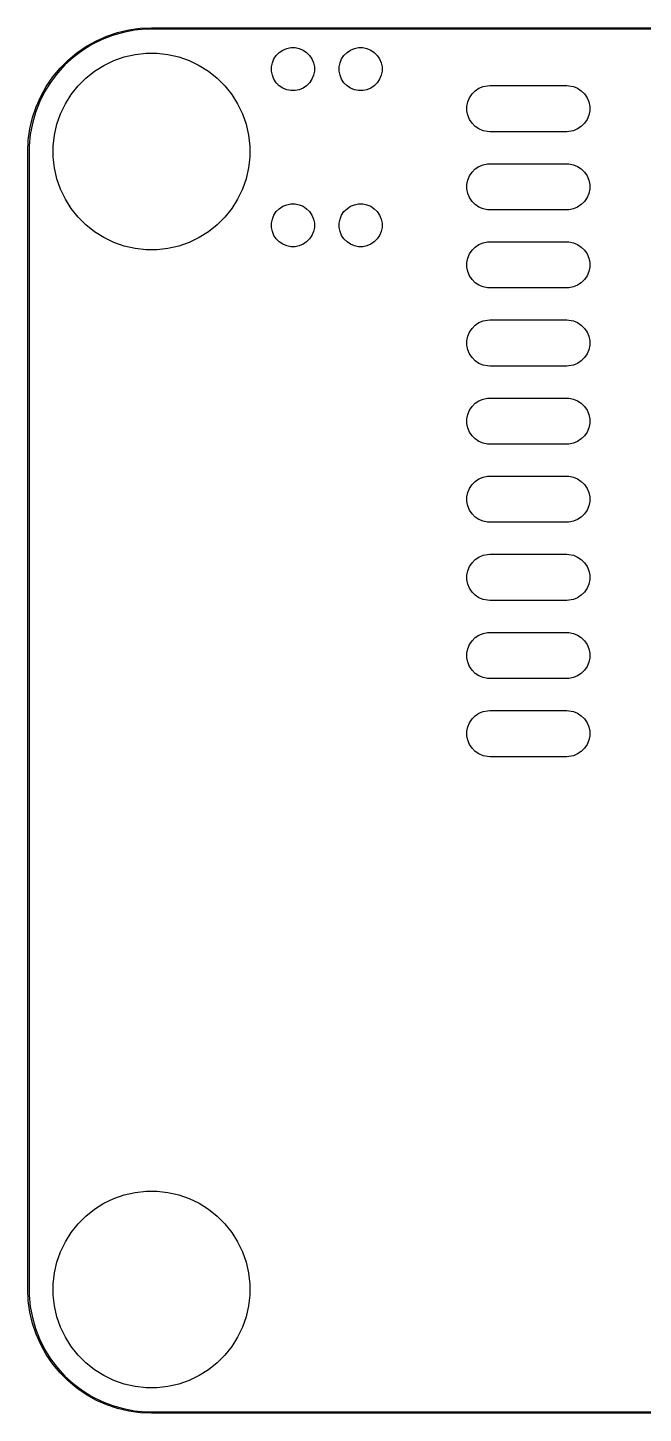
# Model space of a CAD drawing. Header units: inches. Extents: x 0.47 to 2.28, y -2.25 to -0.47.
# Drawn here: x 0.471 to 1.259, y -2.245 to -0.471 of the extents above; entities that cross this region are included whole.
import ezdxf

# ---------------------------------------------------------------- set-up
doc = ezdxf.new("R2010")
doc.units = ezdxf.units.IN
doc.header["$MEASUREMENT"] = 0
doc.layers.add('B.Mask', color=4, linetype='CONTINUOUS', true_color=0x02ffee)

msp = doc.modelspace()

# ---------------------------------------------------------------- linework, layer by layer
at = {"layer": 'B.Mask', "linetype": 'CONTINUOUS'}
for p, q in [((0.5727, -0.4822), (0.5866, -0.4775)), ((0.5941, -0.4774), (0.5801, -0.4814)), ((0.5866, -0.4775), (0.6008, -0.4742)), ((0.6083, -0.4748), (0.5941, -0.4774)), ((0.6008, -0.4742), (0.6153, -0.4721)), ((0.6227, -0.4734), (0.6083, -0.4748)), ((0.6153, -0.4721), (0.6299, -0.4715)), ((0.6299, -0.4734), (0.6227, -0.4734)), ((0.6299, -0.4715), (2.126, -0.4715)), ((2.126, -0.4734), (0.6299, -0.4734)), ((0.5344, -0.5035), (0.5465, -0.4952)), ((0.5537, -0.4931), (0.5414, -0.5007)), ((0.5465, -0.4952), (0.5593, -0.4881)), ((0.5666, -0.4866), (0.5537, -0.4931)), ((0.5593, -0.4881), (0.5727, -0.4822)), ((0.5801, -0.4814), (0.5666, -0.4866)), ((0.5128, -0.5232), (0.5232, -0.5128)), ((0.5298, -0.5094), (0.5191, -0.5191)), ((0.5232, -0.5128), (0.5344, -0.5035)), ((0.5414, -0.5007), (0.5298, -0.5094)), ((0.569, -0.5197), (0.5817, -0.5135)), ((0.5817, -0.5135), (0.595, -0.5089)), ((0.595, -0.5089), (0.6088, -0.5057)), ((0.6088, -0.5057), (0.6229, -0.5041)), ((0.6229, -0.5041), (0.637, -0.5041)), ((0.637, -0.5041), (0.651, -0.5057)), ((0.651, -0.5057), (0.6648, -0.5089)), ((0.6648, -0.5089), (0.6781, -0.5135)), ((0.6781, -0.5135), (0.6909, -0.5197)), ((0.7847, -0.5164), (0.7867, -0.5114)), ((0.7867, -0.5114), (0.7897, -0.5069)), ((0.7897, -0.5069), (0.7935, -0.5031)), ((0.7935, -0.5031), (0.798, -0.5001)), ((0.798, -0.5001), (0.803, -0.498)), ((0.803, -0.498), (0.8083, -0.497)), ((0.8083, -0.497), (0.8137, -0.497)), ((0.8137, -0.497), (0.819, -0.498)), ((0.819, -0.498), (0.824, -0.5001)), ((0.824, -0.5001), (0.8285, -0.5031)), ((0.8285, -0.5031), (0.8323, -0.5069)), ((0.8323, -0.5069), (0.8353, -0.5114)), ((0.8353, -0.5114), (0.8374, -0.5164)), ((0.8713, -0.5164), (0.8733, -0.5114)), ((0.8733, -0.5114), (0.8763, -0.5069)), ((0.8763, -0.5069), (0.8802, -0.5031)), ((0.8802, -0.5031), (0.8846, -0.5001)), ((0.8846, -0.5001), (0.8896, -0.498)), ((0.8896, -0.498), (0.8949, -0.497)), ((0.8949, -0.497), (0.9003, -0.497)), ((0.9003, -0.497), (0.9056, -0.498)), ((0.9056, -0.498), (0.9106, -0.5001)), ((0.9106, -0.5001), (0.9151, -0.5031)), ((0.9151, -0.5031), (0.9189, -0.5069)), ((0.9189, -0.5069), (0.9219, -0.5114)), ((0.9219, -0.5114), (0.924, -0.5164)), ((0.5094, -0.5298), (0.5007, -0.5414)), ((0.5035, -0.5344), (0.5128, -0.5232)), ((0.5191, -0.5191), (0.5094, -0.5298)), ((0.546, -0.536), (0.557, -0.5272)), ((0.557, -0.5272), (0.569, -0.5197)), ((0.6909, -0.5197), (0.7028, -0.5272)), ((0.7028, -0.5272), (0.7139, -0.536)), ((0.7836, -0.5217), (0.7847, -0.5164)), ((0.7836, -0.5271), (0.7836, -0.5217)), ((0.7847, -0.5324), (0.7836, -0.5271)), ((0.8374, -0.5164), (0.8384, -0.5217)), ((0.8384, -0.5271), (0.8374, -0.5324)), ((0.8384, -0.5217), (0.8384, -0.5271)), ((0.8702, -0.5217), (0.8713, -0.5164)), ((0.8702, -0.5271), (0.8702, -0.5217)), ((0.8713, -0.5324), (0.8702, -0.5271)), ((0.924, -0.5164), (0.9251, -0.5217)), ((0.9251, -0.5271), (0.924, -0.5324)), ((0.9251, -0.5217), (0.9251, -0.5271)), ((0.4881, -0.5593), (0.4952, -0.5465)), ((0.5007, -0.5414), (0.4931, -0.5537)), ((0.4952, -0.5465), (0.5035, -0.5344)), ((0.5272, -0.557), (0.536, -0.546)), ((0.536, -0.546), (0.546, -0.536)), ((0.7139, -0.536), (0.7239, -0.546)), ((0.7239, -0.546), (0.7327, -0.557)), ((0.7867, -0.5374), (0.7847, -0.5324)), ((0.7897, -0.5419), (0.7867, -0.5374)), ((0.7935, -0.5457), (0.7897, -0.5419)), ((0.798, -0.5487), (0.7935, -0.5457)), ((0.803, -0.5508), (0.798, -0.5487)), ((0.824, -0.5487), (0.819, -0.5508)), ((0.8285, -0.5457), (0.824, -0.5487)), ((0.8323, -0.5419), (0.8285, -0.5457)), ((0.8353, -0.5374), (0.8323, -0.5419)), ((0.8374, -0.5324), (0.8353, -0.5374)), ((0.8733, -0.5374), (0.8713, -0.5324)), ((0.8763, -0.5419), (0.8733, -0.5374)), ((0.8802, -0.5457), (0.8763, -0.5419)), ((0.8846, -0.5487), (0.8802, -0.5457)), ((0.8896, -0.5508), (0.8846, -0.5487)), ((0.9106, -0.5487), (0.9056, -0.5508)), ((0.9151, -0.5457), (0.9106, -0.5487)), ((0.9189, -0.5419), (0.9151, -0.5457)), ((0.9219, -0.5374), (0.9189, -0.5419)), ((0.924, -0.5324), (0.9219, -0.5374)), ((1.0443, -0.5522), (1.0491, -0.549)), ((1.0491, -0.549), (1.0544, -0.5468)), ((1.0544, -0.5468), (1.0601, -0.5457)), ((1.0601, -0.5457), (1.063, -0.5455)), ((1.063, -0.5455), (1.1614, -0.5455)), ((1.1614, -0.5455), (1.1643, -0.5457)), ((1.1643, -0.5457), (1.17, -0.5468)), ((1.17, -0.5468), (1.1753, -0.549)), ((1.1753, -0.549), (1.1801, -0.5522)), ((0.4866, -0.5666), (0.4814, -0.5801)), ((0.4822, -0.5727), (0.4881, -0.5593)), ((0.4931, -0.5537), (0.4866, -0.5666)), ((0.5197, -0.569), (0.5272, -0.557)), ((0.7327, -0.557), (0.7402, -0.569)), ((0.8083, -0.5518), (0.803, -0.5508)), ((0.8137, -0.5518), (0.8083, -0.5518)), ((0.819, -0.5508), (0.8137, -0.5518)), ((0.8949, -0.5518), (0.8896, -0.5508)), ((0.9003, -0.5518), (0.8949, -0.5518)), ((0.9056, -0.5508), (0.9003, -0.5518)), ((1.0336, -0.5721), (1.0347, -0.5665)), ((1.0347, -0.5665), (1.037, -0.5611)), ((1.037, -0.5611), (1.0402, -0.5563)), ((1.0402, -0.5563), (1.0443, -0.5522)), ((1.1801, -0.5522), (1.1842, -0.5563)), ((1.1842, -0.5563), (1.1875, -0.5611)), ((1.1875, -0.5611), (1.1897, -0.5665)), ((1.1897, -0.5665), (1.1908, -0.5721)), ((0.4814, -0.5801), (0.4774, -0.5941)), ((0.4775, -0.5866), (0.4822, -0.5727)), ((0.5089, -0.595), (0.5135, -0.5817)), ((0.5135, -0.5817), (0.5197, -0.569)), ((0.7402, -0.569), (0.7463, -0.5817)), ((0.7463, -0.5817), (0.751, -0.595)), ((1.0336, -0.5779), (1.0336, -0.5721)), ((1.0347, -0.5836), (1.0336, -0.5779)), ((1.037, -0.589), (1.0347, -0.5836)), ((1.1897, -0.5836), (1.1875, -0.589)), ((1.1908, -0.5779), (1.1897, -0.5836)), ((1.1908, -0.5721), (1.1908, -0.5779)), ((0.4721, -0.6153), (0.4742, -0.6008)), ((0.4742, -0.6008), (0.4775, -0.5866)), ((0.4774, -0.5941), (0.4748, -0.6083)), ((0.5057, -0.6088), (0.5089, -0.595)), ((0.751, -0.595), (0.7541, -0.6088)), ((1.0402, -0.5938), (1.037, -0.589)), ((1.0443, -0.5979), (1.0402, -0.5938)), ((1.0491, -0.6011), (1.0443, -0.5979)), ((1.0544, -0.6033), (1.0491, -0.6011)), ((1.1753, -0.6011), (1.17, -0.6033)), ((1.1801, -0.5979), (1.1753, -0.6011)), ((1.1842, -0.5938), (1.1801, -0.5979)), ((1.1875, -0.589), (1.1842, -0.5938)), ((0.4715, -0.6299), (0.4721, -0.6153)), ((0.4748, -0.6083), (0.4734, -0.6227)), ((0.5041, -0.6229), (0.5057, -0.6088)), ((0.7541, -0.6088), (0.7557, -0.6229)), ((1.0601, -0.6044), (1.0544, -0.6033)), ((1.063, -0.6046), (1.0601, -0.6044)), ((1.1614, -0.6046), (1.063, -0.6046)), ((1.1643, -0.6044), (1.1614, -0.6046)), ((1.17, -0.6033), (1.1643, -0.6044)), ((0.4715, -2.0866), (0.4715, -0.6299)), ((0.4734, -0.6227), (0.4734, -0.6299)), ((0.4734, -0.6299), (0.4734, -2.0866)), ((0.5041, -0.637), (0.5041, -0.6229)), ((0.5057, -0.651), (0.5041, -0.637)), ((0.7557, -0.637), (0.7541, -0.651)), ((0.7557, -0.6229), (0.7557, -0.637)), ((0.5089, -0.6648), (0.5057, -0.651)), ((0.7541, -0.651), (0.751, -0.6648)), ((1.0402, -0.6563), (1.0443, -0.6522)), ((1.0443, -0.6522), (1.0491, -0.649)), ((1.0491, -0.649), (1.0544, -0.6468)), ((1.0544, -0.6468), (1.0601, -0.6457)), ((1.0601, -0.6457), (1.063, -0.6455)), ((1.063, -0.6455), (1.1614, -0.6455)), ((1.1614, -0.6455), (1.1643, -0.6457)), ((1.1643, -0.6457), (1.17, -0.6468)), ((1.17, -0.6468), (1.1753, -0.649)), ((1.1753, -0.649), (1.1801, -0.6522)), ((1.1801, -0.6522), (1.1842, -0.6563)), ((0.5135, -0.6781), (0.5089, -0.6648)), ((0.751, -0.6648), (0.7463, -0.6781)), ((1.0336, -0.6721), (1.0347, -0.6665)), ((1.0336, -0.6779), (1.0336, -0.6721)), ((1.0347, -0.6665), (1.037, -0.6611)), ((1.037, -0.6611), (1.0402, -0.6563)), ((1.1842, -0.6563), (1.1875, -0.6611)), ((1.1875, -0.6611), (1.1897, -0.6665)), ((1.1897, -0.6665), (1.1908, -0.6721)), ((1.1908, -0.6721), (1.1908, -0.6779)), ((0.5197, -0.6909), (0.5135, -0.6781)), ((0.5272, -0.7028), (0.5197, -0.6909)), ((0.7402, -0.6909), (0.7327, -0.7028)), ((0.7463, -0.6781), (0.7402, -0.6909)), ((1.0347, -0.6836), (1.0336, -0.6779)), ((1.037, -0.689), (1.0347, -0.6836)), ((1.0402, -0.6938), (1.037, -0.689)), ((1.1875, -0.689), (1.1842, -0.6938)), ((1.1897, -0.6836), (1.1875, -0.689)), ((1.1908, -0.6779), (1.1897, -0.6836)), ((0.536, -0.7139), (0.5272, -0.7028)), ((0.7327, -0.7028), (0.7239, -0.7139)), ((0.7867, -0.7114), (0.7897, -0.7069)), ((0.7897, -0.7069), (0.7935, -0.7031)), ((0.7935, -0.7031), (0.798, -0.7001)), ((0.798, -0.7001), (0.803, -0.698)), ((0.803, -0.698), (0.8083, -0.697)), ((0.8083, -0.697), (0.8137, -0.697)), ((0.8137, -0.697), (0.819, -0.698)), ((0.819, -0.698), (0.824, -0.7001)), ((0.824, -0.7001), (0.8285, -0.7031)), ((0.8285, -0.7031), (0.8323, -0.7069)), ((0.8323, -0.7069), (0.8353, -0.7114)), ((0.8733, -0.7114), (0.8763, -0.7069)), ((0.8763, -0.7069), (0.8802, -0.7031)), ((0.8802, -0.7031), (0.8846, -0.7001)), ((0.8846, -0.7001), (0.8896, -0.698)), ((0.8896, -0.698), (0.8949, -0.697)), ((0.8949, -0.697), (0.9003, -0.697)), ((0.9003, -0.697), (0.9056, -0.698)), ((0.9056, -0.698), (0.9106, -0.7001)), ((0.9106, -0.7001), (0.9151, -0.7031)), ((0.9151, -0.7031), (0.9189, -0.7069)), ((0.9189, -0.7069), (0.9219, -0.7114)), ((1.0443, -0.6979), (1.0402, -0.6938)), ((1.0491, -0.7011), (1.0443, -0.6979)), ((1.0544, -0.7033), (1.0491, -0.7011)), ((1.0601, -0.7044), (1.0544, -0.7033)), ((1.063, -0.7046), (1.0601, -0.7044)), ((1.1614, -0.7046), (1.063, -0.7046)), ((1.1643, -0.7044), (1.1614, -0.7046)), ((1.17, -0.7033), (1.1643, -0.7044)), ((1.1753, -0.7011), (1.17, -0.7033)), ((1.1801, -0.6979), (1.1753, -0.7011)), ((1.1842, -0.6938), (1.1801, -0.6979)), ((0.546, -0.7239), (0.536, -0.7139)), ((0.557, -0.7327), (0.546, -0.7239)), ((0.7139, -0.7239), (0.7028, -0.7327)), ((0.7239, -0.7139), (0.7139, -0.7239)), ((0.7836, -0.7217), (0.7847, -0.7164)), ((0.7836, -0.7271), (0.7836, -0.7217)), ((0.7847, -0.7324), (0.7836, -0.7271)), ((0.7847, -0.7164), (0.7867, -0.7114)), ((0.8353, -0.7114), (0.8374, -0.7164)), ((0.8374, -0.7164), (0.8384, -0.7217)), ((0.8384, -0.7271), (0.8374, -0.7324)), ((0.8384, -0.7217), (0.8384, -0.7271)), ((0.8702, -0.7217), (0.8713, -0.7164)), ((0.8702, -0.7271), (0.8702, -0.7217)), ((0.8713, -0.7324), (0.8702, -0.7271)), ((0.8713, -0.7164), (0.8733, -0.7114)), ((0.9219, -0.7114), (0.924, -0.7164)), ((0.924, -0.7164), (0.9251, -0.7217)), ((0.9251, -0.7271), (0.924, -0.7324)), ((0.9251, -0.7217), (0.9251, -0.7271)), ((0.569, -0.7402), (0.557, -0.7327)), ((0.5817, -0.7463), (0.569, -0.7402)), ((0.6909, -0.7402), (0.6781, -0.7463)), ((0.7028, -0.7327), (0.6909, -0.7402)), ((0.7867, -0.7374), (0.7847, -0.7324)), ((0.7897, -0.7419), (0.7867, -0.7374)), ((0.7935, -0.7457), (0.7897, -0.7419)), ((0.8323, -0.7419), (0.8285, -0.7457)), ((0.8353, -0.7374), (0.8323, -0.7419)), ((0.8374, -0.7324), (0.8353, -0.7374)), ((0.8733, -0.7374), (0.8713, -0.7324)), ((0.8763, -0.7419), (0.8733, -0.7374)), ((0.8802, -0.7457), (0.8763, -0.7419)), ((0.9189, -0.7419), (0.9151, -0.7457)), ((0.9219, -0.7374), (0.9189, -0.7419)), ((0.924, -0.7324), (0.9219, -0.7374)), ((0.595, -0.751), (0.5817, -0.7463)), ((0.6088, -0.7541), (0.595, -0.751)), ((0.6229, -0.7557), (0.6088, -0.7541)), ((0.637, -0.7557), (0.6229, -0.7557)), ((0.651, -0.7541), (0.637, -0.7557)), ((0.6648, -0.751), (0.651, -0.7541)), ((0.6781, -0.7463), (0.6648, -0.751)), ((0.798, -0.7487), (0.7935, -0.7457)), ((0.803, -0.7508), (0.798, -0.7487)), ((0.8083, -0.7518), (0.803, -0.7508)), ((0.8137, -0.7518), (0.8083, -0.7518)), ((0.819, -0.7508), (0.8137, -0.7518)), ((0.824, -0.7487), (0.819, -0.7508)), ((0.8285, -0.7457), (0.824, -0.7487)), ((0.8846, -0.7487), (0.8802, -0.7457)), ((0.8896, -0.7508), (0.8846, -0.7487)), ((0.8949, -0.7518), (0.8896, -0.7508)), ((0.9003, -0.7518), (0.8949, -0.7518)), ((0.9056, -0.7508), (0.9003, -0.7518)), ((0.9106, -0.7487), (0.9056, -0.7508)), ((0.9151, -0.7457), (0.9106, -0.7487)), ((1.0347, -0.7665), (1.037, -0.7611)), ((1.037, -0.7611), (1.0402, -0.7563)), ((1.0402, -0.7563), (1.0443, -0.7522)), ((1.0443, -0.7522), (1.0491, -0.749)), ((1.0491, -0.749), (1.0544, -0.7468)), ((1.0544, -0.7468), (1.0601, -0.7457)), ((1.0601, -0.7457), (1.063, -0.7455)), ((1.063, -0.7455), (1.1614, -0.7455)), ((1.1614, -0.7455), (1.1643, -0.7457)), ((1.1643, -0.7457), (1.17, -0.7468)), ((1.17, -0.7468), (1.1753, -0.749)), ((1.1753, -0.749), (1.1801, -0.7522)), ((1.1801, -0.7522), (1.1842, -0.7563)), ((1.1842, -0.7563), (1.1875, -0.7611)), ((1.1875, -0.7611), (1.1897, -0.7665)), ((1.0336, -0.7721), (1.0347, -0.7665)), ((1.0336, -0.7779), (1.0336, -0.7721)), ((1.0347, -0.7836), (1.0336, -0.7779)), ((1.1897, -0.7665), (1.1908, -0.7721)), ((1.1908, -0.7779), (1.1897, -0.7836)), ((1.1908, -0.7721), (1.1908, -0.7779)), ((1.037, -0.789), (1.0347, -0.7836)), ((1.0402, -0.7938), (1.037, -0.789)), ((1.0443, -0.7979), (1.0402, -0.7938)), ((1.0491, -0.8011), (1.0443, -0.7979)), ((1.1801, -0.7979), (1.1753, -0.8011)), ((1.1842, -0.7938), (1.1801, -0.7979)), ((1.1875, -0.789), (1.1842, -0.7938)), ((1.1897, -0.7836), (1.1875, -0.789)), ((1.0544, -0.8033), (1.0491, -0.8011)), ((1.0601, -0.8044), (1.0544, -0.8033)), ((1.063, -0.8046), (1.0601, -0.8044)), ((1.1614, -0.8046), (1.063, -0.8046)), ((1.1643, -0.8044), (1.1614, -0.8046)), ((1.17, -0.8033), (1.1643, -0.8044)), ((1.1753, -0.8011), (1.17, -0.8033)), ((1.0443, -0.8522), (1.0491, -0.849)), ((1.0491, -0.849), (1.0544, -0.8468)), ((1.0544, -0.8468), (1.0601, -0.8457)), ((1.0601, -0.8457), (1.063, -0.8455)), ((1.063, -0.8455), (1.1614, -0.8455)), ((1.1614, -0.8455), (1.1643, -0.8457)), ((1.1643, -0.8457), (1.17, -0.8468)), ((1.17, -0.8468), (1.1753, -0.849)), ((1.1753, -0.849), (1.1801, -0.8522)), ((1.0336, -0.8721), (1.0347, -0.8665)), ((1.0347, -0.8665), (1.037, -0.8611)), ((1.037, -0.8611), (1.0402, -0.8563)), ((1.0402, -0.8563), (1.0443, -0.8522)), ((1.1801, -0.8522), (1.1842, -0.8563)), ((1.1842, -0.8563), (1.1875, -0.8611)), ((1.1875, -0.8611), (1.1897, -0.8665)), ((1.1897, -0.8665), (1.1908, -0.8721)), ((1.0336, -0.8779), (1.0336, -0.8721)), ((1.0347, -0.8836), (1.0336, -0.8779)), ((1.037, -0.889), (1.0347, -0.8836)), ((1.1897, -0.8836), (1.1875, -0.889)), ((1.1908, -0.8779), (1.1897, -0.8836)), ((1.1908, -0.8721), (1.1908, -0.8779)), ((1.0402, -0.8938), (1.037, -0.889)), ((1.0443, -0.8979), (1.0402, -0.8938)), ((1.0491, -0.9011), (1.0443, -0.8979)), ((1.0544, -0.9033), (1.0491, -0.9011)), ((1.0601, -0.9044), (1.0544, -0.9033)), ((1.063, -0.9046), (1.0601, -0.9044)), ((1.1643, -0.9044), (1.1614, -0.9046)), ((1.17, -0.9033), (1.1643, -0.9044)), ((1.1753, -0.9011), (1.17, -0.9033)), ((1.1801, -0.8979), (1.1753, -0.9011)), ((1.1842, -0.8938), (1.1801, -0.8979)), ((1.1875, -0.889), (1.1842, -0.8938)), ((1.1614, -0.9046), (1.063, -0.9046)), ((1.037, -0.9611), (1.0402, -0.9563)), ((1.0402, -0.9563), (1.0443, -0.9522)), ((1.0443, -0.9522), (1.0491, -0.949)), ((1.0491, -0.949), (1.0544, -0.9468)), ((1.0544, -0.9468), (1.0601, -0.9457)), ((1.0601, -0.9457), (1.063, -0.9455)), ((1.063, -0.9455), (1.1614, -0.9455)), ((1.1614, -0.9455), (1.1643, -0.9457)), ((1.1643, -0.9457), (1.17, -0.9468)), ((1.17, -0.9468), (1.1753, -0.949)), ((1.1753, -0.949), (1.1801, -0.9522)), ((1.1801, -0.9522), (1.1842, -0.9563)), ((1.1842, -0.9563), (1.1875, -0.9611)), ((1.0336, -0.9721), (1.0347, -0.9665)), ((1.0336, -0.9779), (1.0336, -0.9721)), ((1.0347, -0.9665), (1.037, -0.9611)), ((1.1875, -0.9611), (1.1897, -0.9665)), ((1.1897, -0.9665), (1.1908, -0.9721)), ((1.1908, -0.9721), (1.1908, -0.9779)), ((1.0347, -0.9836), (1.0336, -0.9779)), ((1.037, -0.989), (1.0347, -0.9836)), ((1.0402, -0.9938), (1.037, -0.989)), ((1.1875, -0.989), (1.1842, -0.9938)), ((1.1897, -0.9836), (1.1875, -0.989)), ((1.1908, -0.9779), (1.1897, -0.9836)), ((1.0443, -0.9979), (1.0402, -0.9938)), ((1.0491, -1.0011), (1.0443, -0.9979)), ((1.0544, -1.0033), (1.0491, -1.0011)), ((1.0601, -1.0044), (1.0544, -1.0033)), ((1.063, -1.0046), (1.0601, -1.0044)), ((1.1614, -1.0046), (1.063, -1.0046)), ((1.1643, -1.0044), (1.1614, -1.0046)), ((1.17, -1.0033), (1.1643, -1.0044)), ((1.1753, -1.0011), (1.17, -1.0033)), ((1.1801, -0.9979), (1.1753, -1.0011)), ((1.1842, -0.9938), (1.1801, -0.9979)), ((1.0544, -1.0468), (1.0601, -1.0457)), ((1.0601, -1.0457), (1.063, -1.0455)), ((1.063, -1.0455), (1.1614, -1.0455)), ((1.1614, -1.0455), (1.1643, -1.0457)), ((1.1643, -1.0457), (1.17, -1.0468)), ((1.0347, -1.0665), (1.037, -1.0611)), ((1.037, -1.0611), (1.0402, -1.0563)), ((1.0402, -1.0563), (1.0443, -1.0522)), ((1.0443, -1.0522), (1.0491, -1.049)), ((1.0491, -1.049), (1.0544, -1.0468)), ((1.17, -1.0468), (1.1753, -1.049)), ((1.1753, -1.049), (1.1801, -1.0522)), ((1.1801, -1.0522), (1.1842, -1.0563)), ((1.1842, -1.0563), (1.1875, -1.0611)), ((1.1875, -1.0611), (1.1897, -1.0665)), ((1.0336, -1.0721), (1.0347, -1.0665)), ((1.0336, -1.0779), (1.0336, -1.0721)), ((1.0347, -1.0836), (1.0336, -1.0779)), ((1.1897, -1.0665), (1.1908, -1.0721)), ((1.1908, -1.0779), (1.1897, -1.0836)), ((1.1908, -1.0721), (1.1908, -1.0779)), ((1.037, -1.089), (1.0347, -1.0836)), ((1.0402, -1.0938), (1.037, -1.089)), ((1.0443, -1.0979), (1.0402, -1.0938)), ((1.0491, -1.1011), (1.0443, -1.0979)), ((1.1801, -1.0979), (1.1753, -1.1011)), ((1.1842, -1.0938), (1.1801, -1.0979)), ((1.1875, -1.089), (1.1842, -1.0938)), ((1.1897, -1.0836), (1.1875, -1.089)), ((1.0544, -1.1033), (1.0491, -1.1011)), ((1.0601, -1.1044), (1.0544, -1.1033)), ((1.063, -1.1046), (1.0601, -1.1044)), ((1.1614, -1.1046), (1.063, -1.1046)), ((1.1643, -1.1044), (1.1614, -1.1046)), ((1.17, -1.1033), (1.1643, -1.1044)), ((1.1753, -1.1011), (1.17, -1.1033)), ((1.0402, -1.1563), (1.0443, -1.1522)), ((1.0443, -1.1522), (1.0491, -1.149)), ((1.0491, -1.149), (1.0544, -1.1468)), ((1.0544, -1.1468), (1.0601, -1.1457)), ((1.0601, -1.1457), (1.063, -1.1455)), ((1.063, -1.1455), (1.1614, -1.1455)), ((1.1614, -1.1455), (1.1643, -1.1457)), ((1.1643, -1.1457), (1.17, -1.1468)), ((1.17, -1.1468), (1.1753, -1.149)), ((1.1753, -1.149), (1.1801, -1.1522)), ((1.1801, -1.1522), (1.1842, -1.1563)), ((1.0336, -1.1721), (1.0347, -1.1665)), ((1.0347, -1.1665), (1.037, -1.1611)), ((1.037, -1.1611), (1.0402, -1.1563)), ((1.1842, -1.1563), (1.1875, -1.1611)), ((1.1875, -1.1611), (1.1897, -1.1665)), ((1.1897, -1.1665), (1.1908, -1.1721)), ((1.0336, -1.1779), (1.0336, -1.1721)), ((1.0347, -1.1836), (1.0336, -1.1779)), ((1.037, -1.189), (1.0347, -1.1836)), ((1.1897, -1.1836), (1.1875, -1.189)), ((1.1908, -1.1779), (1.1897, -1.1836)), ((1.1908, -1.1721), (1.1908, -1.1779)), ((1.0402, -1.1938), (1.037, -1.189)), ((1.0443, -1.1979), (1.0402, -1.1938)), ((1.0491, -1.2011), (1.0443, -1.1979)), ((1.0544, -1.2033), (1.0491, -1.2011)), ((1.0601, -1.2044), (1.0544, -1.2033)), ((1.063, -1.2046), (1.0601, -1.2044)), ((1.1614, -1.2046), (1.063, -1.2046)), ((1.1643, -1.2044), (1.1614, -1.2046)), ((1.17, -1.2033), (1.1643, -1.2044)), ((1.1753, -1.2011), (1.17, -1.2033)), ((1.1801, -1.1979), (1.1753, -1.2011)), ((1.1842, -1.1938), (1.1801, -1.1979)), ((1.1875, -1.189), (1.1842, -1.1938)), ((1.037, -1.2611), (1.0402, -1.2563)), ((1.0402, -1.2563), (1.0443, -1.2522)), ((1.0443, -1.2522), (1.0491, -1.249)), ((1.0491, -1.249), (1.0544, -1.2468)), ((1.0544, -1.2468), (1.0601, -1.2457)), ((1.0601, -1.2457), (1.063, -1.2455)), ((1.063, -1.2455), (1.1614, -1.2455)), ((1.1614, -1.2455), (1.1643, -1.2457)), ((1.1643, -1.2457), (1.17, -1.2468)), ((1.17, -1.2468), (1.1753, -1.249)), ((1.1753, -1.249), (1.1801, -1.2522)), ((1.1801, -1.2522), (1.1842, -1.2563)), ((1.1842, -1.2563), (1.1875, -1.2611)), ((1.0336, -1.2721), (1.0347, -1.2665)), ((1.0336, -1.2779), (1.0336, -1.2721)), ((1.0347, -1.2665), (1.037, -1.2611)), ((1.1875, -1.2611), (1.1897, -1.2665)), ((1.1897, -1.2665), (1.1908, -1.2721)), ((1.1908, -1.2721), (1.1908, -1.2779)), ((1.0347, -1.2836), (1.0336, -1.2779)), ((1.037, -1.289), (1.0347, -1.2836)), ((1.0402, -1.2938), (1.037, -1.289)), ((1.0443, -1.2979), (1.0402, -1.2938)), ((1.1842, -1.2938), (1.1801, -1.2979)), ((1.1875, -1.289), (1.1842, -1.2938)), ((1.1897, -1.2836), (1.1875, -1.289)), ((1.1908, -1.2779), (1.1897, -1.2836)), ((1.0491, -1.3011), (1.0443, -1.2979)), ((1.0544, -1.3033), (1.0491, -1.3011)), ((1.0601, -1.3044), (1.0544, -1.3033)), ((1.063, -1.3046), (1.0601, -1.3044)), ((1.1614, -1.3046), (1.063, -1.3046)), ((1.1643, -1.3044), (1.1614, -1.3046)), ((1.17, -1.3033), (1.1643, -1.3044)), ((1.1753, -1.3011), (1.17, -1.3033)), ((1.1801, -1.2979), (1.1753, -1.3011)), ((1.0491, -1.349), (1.0544, -1.3468)), ((1.0544, -1.3468), (1.0601, -1.3457)), ((1.0601, -1.3457), (1.063, -1.3455)), ((1.063, -1.3455), (1.1614, -1.3455)), ((1.1614, -1.3455), (1.1643, -1.3457)), ((1.1643, -1.3457), (1.17, -1.3468)), ((1.17, -1.3468), (1.1753, -1.349)), ((1.0347, -1.3665), (1.037, -1.3611)), ((1.037, -1.3611), (1.0402, -1.3563)), ((1.0402, -1.3563), (1.0443, -1.3522)), ((1.0443, -1.3522), (1.0491, -1.349)), ((1.1753, -1.349), (1.1801, -1.3522)), ((1.1801, -1.3522), (1.1842, -1.3563)), ((1.1842, -1.3563), (1.1875, -1.3611)), ((1.1875, -1.3611), (1.1897, -1.3665)), ((1.0336, -1.3721), (1.0347, -1.3665)), ((1.0336, -1.3779), (1.0336, -1.3721)), ((1.0347, -1.3836), (1.0336, -1.3779)), ((1.1897, -1.3665), (1.1908, -1.3721)), ((1.1908, -1.3779), (1.1897, -1.3836)), ((1.1908, -1.3721), (1.1908, -1.3779)), ((1.037, -1.389), (1.0347, -1.3836)), ((1.0402, -1.3938), (1.037, -1.389)), ((1.0443, -1.3979), (1.0402, -1.3938)), ((1.0491, -1.4011), (1.0443, -1.3979)), ((1.0544, -1.4033), (1.0491, -1.4011)), ((1.1753, -1.4011), (1.17, -1.4033)), ((1.1801, -1.3979), (1.1753, -1.4011)), ((1.1842, -1.3938), (1.1801, -1.3979)), ((1.1875, -1.389), (1.1842, -1.3938)), ((1.1897, -1.3836), (1.1875, -1.389)), ((1.0601, -1.4044), (1.0544, -1.4033)), ((1.063, -1.4046), (1.0601, -1.4044)), ((1.1614, -1.4046), (1.063, -1.4046)), ((1.1643, -1.4044), (1.1614, -1.4046)), ((1.17, -1.4033), (1.1643, -1.4044)), ((0.5817, -1.9702), (0.595, -1.9656)), ((0.595, -1.9656), (0.6088, -1.9624)), ((0.6088, -1.9624), (0.6229, -1.9608)), ((0.6229, -1.9608), (0.637, -1.9608)), ((0.637, -1.9608), (0.651, -1.9624)), ((0.651, -1.9624), (0.6648, -1.9656)), ((0.6648, -1.9656), (0.6781, -1.9702)), ((0.546, -1.9927), (0.557, -1.9839)), ((0.557, -1.9839), (0.569, -1.9763)), ((0.569, -1.9763), (0.5817, -1.9702)), ((0.6781, -1.9702), (0.6909, -1.9763)), ((0.6909, -1.9763), (0.7028, -1.9839)), ((0.7028, -1.9839), (0.7139, -1.9927)), ((0.5272, -2.0137), (0.536, -2.0027)), ((0.536, -2.0027), (0.546, -1.9927)), ((0.7139, -1.9927), (0.7239, -2.0027)), ((0.7239, -2.0027), (0.7327, -2.0137)), ((0.5197, -2.0257), (0.5272, -2.0137)), ((0.7327, -2.0137), (0.7402, -2.0257)), ((0.5089, -2.0517), (0.5135, -2.0384)), ((0.5135, -2.0384), (0.5197, -2.0257)), ((0.7402, -2.0257), (0.7463, -2.0384)), ((0.7463, -2.0384), (0.751, -2.0517)), ((0.5057, -2.0655), (0.5089, -2.0517)), ((0.751, -2.0517), (0.7541, -2.0655)), ((0.5041, -2.0796), (0.5057, -2.0655)), ((0.7541, -2.0655), (0.7557, -2.0796)), ((0.4721, -2.1012), (0.4715, -2.0866)), ((0.4734, -2.0866), (0.4734, -2.0938)), ((0.5041, -2.0937), (0.5041, -2.0796)), ((0.7557, -2.0796), (0.7557, -2.0937)), ((0.4742, -2.1157), (0.4721, -2.1012)), ((0.4734, -2.0938), (0.4748, -2.1083)), ((0.4748, -2.1083), (0.4774, -2.1225)), ((0.5057, -2.1077), (0.5041, -2.0937)), ((0.5089, -2.1215), (0.5057, -2.1077)), ((0.7541, -2.1077), (0.751, -2.1215)), ((0.7557, -2.0937), (0.7541, -2.1077)), ((0.4775, -2.13), (0.4742, -2.1157)), ((0.4774, -2.1225), (0.4814, -2.1364)), ((0.5135, -2.1348), (0.5089, -2.1215)), ((0.751, -2.1215), (0.7463, -2.1348)), ((0.4822, -2.1439), (0.4775, -2.13)), ((0.4814, -2.1364), (0.4866, -2.1499)), ((0.4881, -2.1572), (0.4822, -2.1439)), ((0.5197, -2.1476), (0.5135, -2.1348)), ((0.7463, -2.1348), (0.7402, -2.1476)), ((0.4866, -2.1499), (0.4931, -2.1628)), ((0.4952, -2.17), (0.4881, -2.1572)), ((0.4931, -2.1628), (0.5007, -2.1752)), ((0.5272, -2.1595), (0.5197, -2.1476)), ((0.536, -2.1706), (0.5272, -2.1595)), ((0.7327, -2.1595), (0.7239, -2.1706)), ((0.7402, -2.1476), (0.7327, -2.1595)), ((0.5035, -2.1821), (0.4952, -2.17)), ((0.5007, -2.1752), (0.5094, -2.1867)), ((0.546, -2.1806), (0.536, -2.1706)), ((0.557, -2.1894), (0.546, -2.1806)), ((0.7139, -2.1806), (0.7028, -2.1894)), ((0.7239, -2.1706), (0.7139, -2.1806)), ((0.5128, -2.1934), (0.5035, -2.1821)), ((0.5094, -2.1867), (0.5191, -2.1974)), ((0.5232, -2.2037), (0.5128, -2.1934)), ((0.5191, -2.1974), (0.5298, -2.2071)), ((0.569, -2.1969), (0.557, -2.1894)), ((0.5817, -2.203), (0.569, -2.1969)), ((0.6909, -2.1969), (0.6781, -2.203)), ((0.7028, -2.1894), (0.6909, -2.1969)), ((0.5344, -2.2131), (0.5232, -2.2037)), ((0.5298, -2.2071), (0.5414, -2.2159)), ((0.5465, -2.2213), (0.5344, -2.2131)), ((0.5414, -2.2159), (0.5537, -2.2235)), ((0.595, -2.2077), (0.5817, -2.203)), ((0.6088, -2.2108), (0.595, -2.2077)), ((0.6229, -2.2124), (0.6088, -2.2108)), ((0.637, -2.2124), (0.6229, -2.2124)), ((0.651, -2.2108), (0.637, -2.2124)), ((0.6648, -2.2077), (0.651, -2.2108)), ((0.6781, -2.203), (0.6648, -2.2077)), ((0.5593, -2.2285), (0.5465, -2.2213)), ((0.5537, -2.2235), (0.5666, -2.2299)), ((0.5727, -2.2344), (0.5593, -2.2285)), ((0.5666, -2.2299), (0.5801, -2.2352)), ((0.5866, -2.239), (0.5727, -2.2344)), ((0.5801, -2.2352), (0.5941, -2.2391)), ((0.6008, -2.2424), (0.5866, -2.239)), ((0.5941, -2.2391), (0.6083, -2.2418)), ((0.6153, -2.2444), (0.6008, -2.2424)), ((0.6083, -2.2418), (0.6227, -2.2431)), ((0.6299, -2.2451), (0.6153, -2.2444)), ((0.6227, -2.2431), (0.6299, -2.2431)), ((0.6299, -2.2431), (2.126, -2.2431)), ((2.126, -2.2451), (0.6299, -2.2451))]:
    msp.add_line(p, q, dxfattribs=at)

doc.saveas('drawing.dxf')
